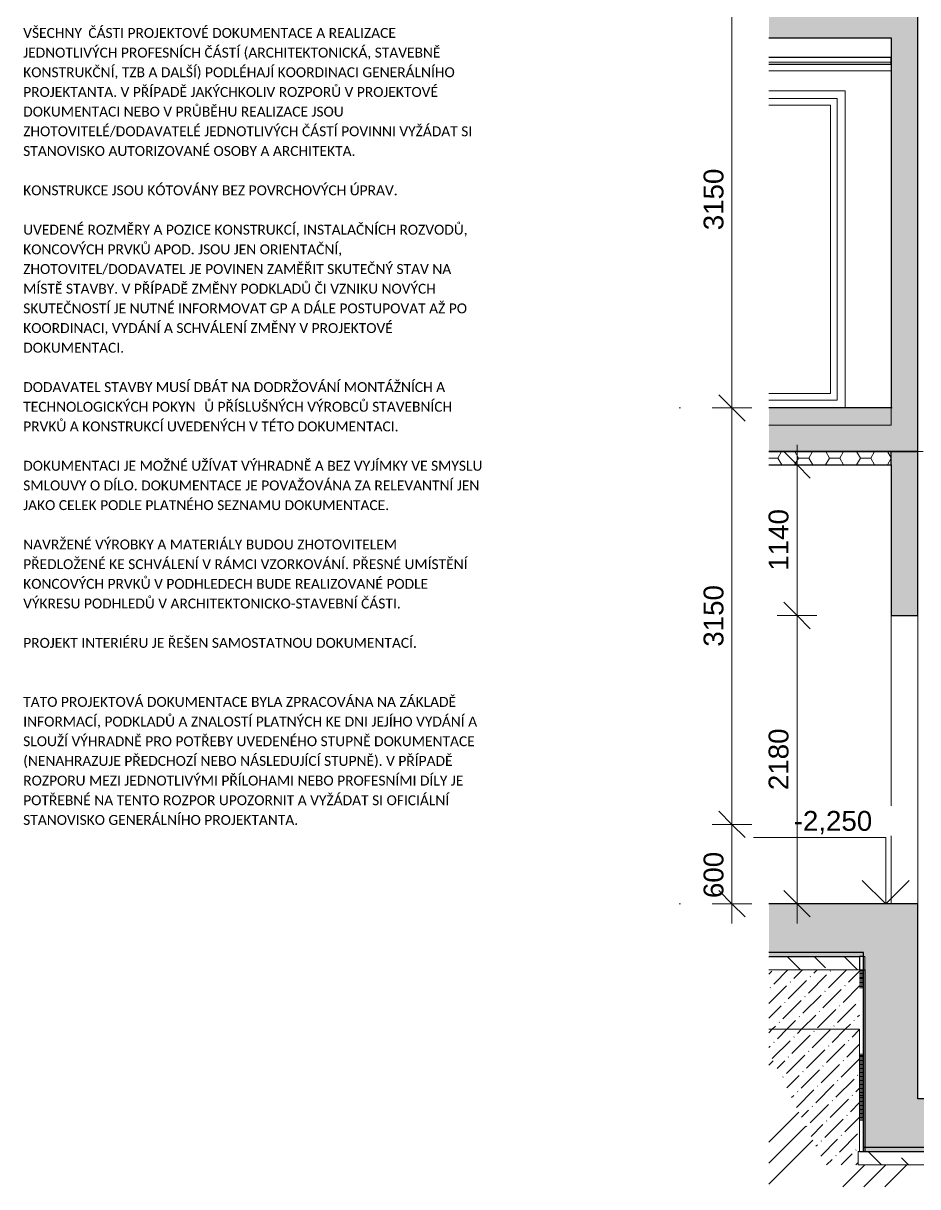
# Model space of a CAD drawing. Header units: millimetres. Extents: x 51291 to 245431, y -8645 to 72638.
# Drawn here: x 228441 to 235210, y -4391 to 4410 of the extents above; entities that cross this region are included whole.
import ezdxf

# ---------------------------------------------------------------- set-up
doc = ezdxf.new("R2010")
doc.units = ezdxf.units.MM
doc.linetypes.add('HA_Dot-S4mm', pattern=[400, 0, -400])
for name, color, linetype, lineweight in [('A-____-____-DIMS', 9, 'Continuous', 5), ('A-____-____-DIMS-100', 9, 'Continuous', 5), ('A-CLNG-____-MCUT', 9, 'Continuous', 25), ('A-CLNG-____-PATT', 9, 'Continuous', 25), ('A-DETL-____-THIN', 9, 'Continuous', 9), ('A-DETL-GENF-OTLN', 9, 'Continuous', 9), ('A-FLOR-____-MCUT', 9, 'Continuous', 25), ('A-FLOR-____-OTLN', 9, 'Continuous', 9), ('A-FLOR-____-PATT', 9, 'Continuous', 25), ('A-FLOR-LEVL-OTLN', 9, 'Continuous', 9), ('A-GLAZ-____-OTLN', 9, 'Continuous', 5), ('A-WALL-____-MCUT', 9, 'Continuous', 25), ('A-WALL-____-OTLN', 9, 'Continuous', 9), ('A-WALL-____-PATT', 9, 'Continuous', 25), ('G-____-____-DIMS', 9, 'Continuous', 5), ('G-____-____-TEXT', 9, 'Continuous', 5), ('I-WALL-____-MCUT', 9, 'Continuous', 25), ('I-WALL-____-OTLN', 9, 'Continuous', 9)]:
    doc.layers.add(name, color=color, linetype=linetype, lineweight=lineweight)
doc.styles.add('Arial_1', font='arial.ttf', dxfattribs={"height": 150})
doc.styles.add('Calibri_4', font='calibri.ttf', dxfattribs={"height": 75})
doc.dimstyles.new('Inner_Dimensions', dxfattribs={"dimscale": 304.8, "dimtxt": 153.03891, "dimasz": 0.656168, "dimexe": 0.492126, "dimexo": 0.0625, "dimgap": 0.065617, "dimtad": 1, "dimdec": 0, "dimzin": 0, "dimdsep": 46, "dimtxsty": 'Arial_1', "dimblk1": 'OBLIQUE', "dimblk2": 'OBLIQUE', "dimsah": 1, "dimcen": 0.09, "dimdle": 0.492126, "dimazin": 0, "dimtfac": 1, "dimtdec": 4, "dimtix": 1, "dimtmove": 0, "dimatfit": 3, "dimfxl": 0.492126, "dimfxlon": 1, "dimtvp": 1, "dimtolj": 1, "dimtzin": 0, "dimlwd": 9, "dimlwe": 9, "dimarcsym": 2})
doc.dimstyles.new('Inner_Dimensions_2', dxfattribs={"dimscale": 304.8, "dimtxt": 153.03891, "dimasz": 0.656168, "dimexe": 0.492126, "dimexo": 0.0625, "dimgap": 0.065617, "dimtad": 1, "dimdec": 0, "dimzin": 0, "dimdsep": 46, "dimtxsty": 'Arial_1', "dimblk1": 'OBLIQUE', "dimblk2": 'OBLIQUE', "dimsah": 1, "dimcen": 0.09, "dimdle": 0.492126, "dimazin": 0, "dimtfac": 1, "dimtdec": 4, "dimtix": 1, "dimtmove": 2, "dimatfit": 3, "dimfxl": 0.492126, "dimfxlon": 1, "dimtvp": 1, "dimtolj": 1, "dimtzin": 0, "dimlwd": 9, "dimlwe": 9, "dimarcsym": 2})
pattern_1 = [(315, (226690.3, 1865.4), (215.526, 215.526), []), (315, (226690.3, 2068.6), (215.526, 215.526), [127, -76.2, 12.7, -76.2, -127]), (315, (226690.3, 2068.6), (215.526, 215.526), [-292.1, 127, 0])]
pattern_2 = [(45, (226690.29, 1865.4), (41.4322, 151.91765), [195.312, -39.062, 3.353, -35.71])]

# ---------------------------------------------------------------- blocks, each defined once
blk = doc.blocks.new('HA_WD_SinglePanel - 1000x2400-1653873-ŘEZ H-H OBJEKT D')
at = {"layer": 'A-GLAZ-____-OTLN', "color": 50}
for p, q in [((3021.7, 3840), (3538.2, 3840)), ((3488.2, 3790), (3021.7, 3790)), ((3488.2, 1610), (3488.2, 3790)), ((3538.2, 3840), (3538.2, 1560)), ((3021.7, 1610), (3488.2, 1610)), ((3538.2, 1560), (3021.7, 1560))]:
    blk.add_line(p, q, dxfattribs=at)
blk = doc.blocks.new('185-01_OBJEKT D_Central_rvt-4-ŘEZ H-H OBJEKT D')
at = {"layer": 'A-FLOR-____-PATT', "lineweight": 9}
h = blk.add_hatch(color=254, dxfattribs=at)
h.paths.add_polyline_path([(6848.2, 4300), (8138, 4300), (8138, 4520), (6518.2, 4520), (6518.2, 4300), (6649.6, 4300)])
h.paths.add_polyline_path([(12218.2, 4300), (12696.2, 4300), (12696.2, 4520), (12218.2, 4520), (12218.2, 4300)])
h.paths.add_polyline_path([(3948.2, 4300), (4148.2, 4300), (4148.2, 4520), (3021.7, 4520), (3021.7, 4300), (3948, 4300)])
at = {"layer": 'A-FLOR-____-PATT', "lineweight": 5}
h = blk.add_hatch(color=7, dxfattribs=at)
h.paths.add_polyline_path([(6518.2, 1370), (7998, 1370), (7998, 1500), (6518.2, 1500), (6518.2, 1370)])
h.paths.add_polyline_path([(3598.2, 1370), (3948.2, 1370), (3948.2, 1500), (3021.7, 1500), (3021.7, 1370)])
h.paths.add_polyline_path([(12696.2, 1370), (12696.2, 1500), (12468.2, 1500), (12468.2, 1370)])
at = {"layer": 'A-FLOR-____-PATT', "lineweight": 9}
h = blk.add_hatch(color=254, dxfattribs=at)
h.paths.add_polyline_path([(3021.7, 1170), (4148.2, 1170), (4148, 1370), (3021.7, 1370), (3021.7, 1324.6)])
h.paths.add_polyline_path([(12217.6, 1170), (12696.2, 1170), (12696.2, 1370), (12217.6, 1370)])
h.paths.add_polyline_path([(8278, 1170), (8278, 1180), (8138, 1180), (8138, 1370), (6518.2, 1370), (6518.2, 1170), (8138, 1170)])
at = {"layer": 'A-WALL-____-PATT', "lineweight": 9}
blk.add_hatch(color=254, dxfattribs=at).paths.add_polyline_path([(4148, 1370), (4148.2, 1370), (4148.2, 4300), (3948.2, 4300), (3948.2, 1370)])
at = {"layer": 'A-CLNG-____-MCUT', "color": 10}
for p, q in [((3948.2, 4152), (3021.7, 4152)), ((3948.2, 4100), (3948.2, 4152)), ((3021.7, 4100), (3948.2, 4100))]:
    blk.add_line(p, q, dxfattribs=at)
at = {"layer": 'A-CLNG-____-MCUT', "color": 250, "lineweight": 9}
blk.add_line((3948.2, 4116), (3021.7, 4116), dxfattribs=at)
at = {"layer": 'A-FLOR-____-MCUT', "color": 10}
for p, q in [((4148.2, 4300), (4148.2, 4520)), ((3021.7, 4300), (3948.2, 4300)), ((3948.2, 1500), (3021.7, 1500)), ((4148.2, 1170), (4148.2, 1370)), ((3021.7, 1170), (4148.2, 1170))]:
    blk.add_line(p, q, dxfattribs=at)
at = {"layer": 'A-FLOR-____-MCUT', "color": 250, "lineweight": 9}
for q in [(3948.2, 1500), (3021.7, 1370)]:
    blk.add_line((3948.2, 1370), q, dxfattribs=at)
at = {"layer": 'A-FLOR-____-OTLN', "color": 250}
for p, q in [((3948, 4300), (3948, 4152)), ((3021.7, 4050), (3923.2, 4050)), ((3923.2, 4050), (3948, 4050)), ((3948, 4100), (3948, 4050))]:
    blk.add_line(p, q, dxfattribs=at)
at = {"layer": 'A-WALL-____-MCUT', "color": 250, "lineweight": 9}
blk.add_line((3948.2, 1500), (3948.2, 1370), dxfattribs=at)
at = {"layer": 'A-WALL-____-MCUT', "color": 10}
blk.add_line((4148.2, 1370), (4148.2, 1500), dxfattribs=at)
at = {"layer": 'A-WALL-____-OTLN', "color": 250}
for p, q in [((3923.2, 4050), (3021.7, 4050)), ((3021.7, 3900), (3598.2, 3900)), ((3598.2, 3900), (3598.2, 1500))]:
    blk.add_line(p, q, dxfattribs=at)
at = {"layer": 'I-WALL-____-MCUT', "color": 10}
for p, q in [((3948.2, 4300), (3948.2, 1500)), ((4148.2, 1500), (4148.2, 4300))]:
    blk.add_line(p, q, dxfattribs=at)
at = {"layer": 'A-GLAZ-____-OTLN', "color": 250, "lineweight": 9}
blk.add_blockref('HA_WD_SinglePanel - 1000x2400-1653873-ŘEZ H-H OBJEKT D', (0, 0), dxfattribs=at)
blk = doc.blocks.new('Spot Elevations - Default-792506-ŘEZ H-H OBJEKT D')
at = {"layer": 'G-____-____-DIMS', "lineweight": 9}
for p, q in [((11965.5, 3575), (10965.5, 3575)), ((10965.5, 3575), (10965.5, 3075)), ((10788.7, 3251.8), (10965.5, 3075)), ((10965.5, 3075), (11142.2, 3251.8))]:
    blk.add_line(p, q, dxfattribs=at)
blk = doc.blocks.new('DIMBLOCK156-ŘEZ H-H OBJEKT D')
at = {"layer": 'A-____-____-DIMS-100', "lineweight": 9}
for p, q in [((234296.7, 1070), (234196.7, 1170)), ((234296.7, 1220), (234296.7, -70)), ((234446.7, 1070), (234146.7, 1070)), ((234296.7, 1070), (234396.7, 970)), ((234296.7, 1070), (234446.7, 1070)), ((234296.7, -70), (234196.7, 30)), ((234446.7, -70), (234146.7, -70)), ((234296.7, -70), (234396.7, -170)), ((234296.7, -70), (234446.7, -70))]:
    blk.add_line(p, q, dxfattribs=at)
at = {"layer": 'A-____-____-DIMS-100', "color": 0, "lineweight": 9, "insert": (234081.9, 269.3), "char_height": 150, "width": 553.765, "attachment_point": 1, "rotation": 90, "line_spacing_factor": 0.941778, "style": 'Arial_1'}
blk.add_mtext('1140', dxfattribs=at)
blk = doc.blocks.new('_Oblique')
at = {"color": 0, "linetype": 'ByBlock', "lineweight": -2}
blk.add_line((-0.5, -0.5), (0.5, 0.5), dxfattribs=at)
blk = doc.blocks.new('DIMBLOCK157-ŘEZ H-H OBJEKT D')
at = {"layer": 'A-____-____-DIMS-100', "lineweight": 9}
for p, q in [((234296.7, -70), (234196.7, 30)), ((234446.7, -70), (234146.7, -70)), ((234296.7, -70), (234296.7, -2400)), ((234296.7, -70), (234396.7, -170)), ((234296.7, -70), (234446.7, -70)), ((234296.7, -2250), (234196.7, -2150)), ((234446.7, -2250), (234146.7, -2250)), ((234296.7, -2250), (234396.7, -2350)), ((234296.7, -2250), (234446.7, -2250))]:
    blk.add_line(p, q, dxfattribs=at)
at = {"layer": 'A-____-____-DIMS-100', "color": 0, "lineweight": 9, "insert": (234081.9, -1390.7), "char_height": 150, "width": 553.765, "attachment_point": 1, "rotation": 90, "line_spacing_factor": 0.941778, "style": 'Arial_1'}
blk.add_mtext('2180', dxfattribs=at)
blk = doc.blocks.new('DIMBLOCK166-ŘEZ H-H OBJEKT D')
at = {"layer": 'A-____-____-DIMS-100', "lineweight": 9}
for p, q in [((233804.6, 4650), (233704.6, 4750)), ((233954.6, 4650), (233654.6, 4650)), ((233804.6, 4650), (233804.6, 1500)), ((233804.6, 4650), (233904.6, 4550)), ((233804.6, 4650), (233954.6, 4650)), ((233804.6, 1500), (233704.6, 1600)), ((233954.6, 1500), (233654.6, 1500)), ((233804.6, 1500), (233904.6, 1400)), ((233804.6, 1500), (233954.6, 1500))]:
    blk.add_line(p, q, dxfattribs=at)
at = {"layer": 'A-____-____-DIMS-100', "color": 0, "lineweight": 9, "insert": (233589.9, 2844.3), "char_height": 150, "width": 553.765, "attachment_point": 1, "rotation": 90, "line_spacing_factor": 0.941778, "style": 'Arial_1'}
blk.add_mtext('3150', dxfattribs=at)
blk = doc.blocks.new('DIMBLOCK167-ŘEZ H-H OBJEKT D')
at = {"layer": 'A-____-____-DIMS-100', "lineweight": 9}
for p, q in [((233804.6, 1500), (233704.6, 1600)), ((233954.6, 1500), (233654.6, 1500)), ((233804.6, 1500), (233804.6, -1650)), ((233804.6, 1500), (233904.6, 1400)), ((233804.6, 1500), (233954.6, 1500)), ((233804.6, -1650), (233704.6, -1550)), ((233954.6, -1650), (233654.6, -1650)), ((233804.6, -1650), (233904.6, -1750)), ((233804.6, -1650), (233954.6, -1650))]:
    blk.add_line(p, q, dxfattribs=at)
at = {"layer": 'A-____-____-DIMS-100', "color": 0, "lineweight": 9, "insert": (233589.9, -305.7), "char_height": 150, "width": 553.765, "attachment_point": 1, "rotation": 90, "line_spacing_factor": 0.941778, "style": 'Arial_1'}
blk.add_mtext('3150', dxfattribs=at)
blk = doc.blocks.new('DIMBLOCK168-ŘEZ H-H OBJEKT D')
at = {"layer": 'A-____-____-DIMS-100', "lineweight": 9}
for p, q in [((233804.6, -1650), (233704.6, -1550)), ((233954.6, -1650), (233654.6, -1650)), ((233804.6, -1650), (233804.6, -2400)), ((233804.6, -1650), (233904.6, -1750)), ((233804.6, -1650), (233954.6, -1650)), ((233804.6, -2250), (233704.6, -2150)), ((233954.6, -2250), (233654.6, -2250)), ((233804.6, -2250), (233904.6, -2350)), ((233804.6, -2250), (233954.6, -2250))]:
    blk.add_line(p, q, dxfattribs=at)
at = {"layer": 'A-____-____-DIMS-100', "color": 0, "lineweight": 9, "insert": (233589.9, -2207.2), "char_height": 150, "width": 415.324, "attachment_point": 1, "rotation": 90, "line_spacing_factor": 0.941778, "style": 'Arial_1'}
blk.add_mtext('600', dxfattribs=at)

msp = doc.modelspace()

# ---------------------------------------------------------------- hatches: boundary and pattern name
at = {"layer": 'A-CLNG-____-PATT', "lineweight": 5}
h = msp.add_hatch(dxfattribs=at)
h.set_pattern_fill('FP_55', color=256, style=0, pattern_type=2)
h.set_pattern_definition([(0, (226690.29, 1865.4), (117.187, 67.658), [78.125, -156.25]), (120, (226690.29, 1865.4), (-117.18755, 67.6588), [78.125, -156.25]), (60, (226690.29, 1865.4), (-5e-05, 135.3159), [0, -156.25, 78.125, 0])])
h.paths.add_polyline_path([(234827.9, 1070), (235010.3, 1070), (235010.3, 1170), (234083.9, 1170), (234083.9, 1070), (234823.1, 1070)])
h = msp.add_hatch(dxfattribs=at)
h.set_pattern_fill('FP_56', color=256, angle=-270, style=0, pattern_type=2)
h.set_pattern_definition([(270, (236395.3, -4095), (1000, 6e-14), []), (270, (236385.3, -4095), (1000, 6e-14), []), (270, (236375.3, -4095), (1000, 6e-14), []), (270, (236365.3, -4095), (1000, 6e-14), []), (270, (236355.3, -4095), (1000, 6e-14), []), (270, (236345.3, -4095), (1000, 6e-14), []), (270, (236335.3, -4095), (1000, 6e-14), []), (270, (236325.3, -4095), (1000, 6e-14), []), (270, (236315.3, -4095), (1000, 6e-14), []), (270, (236305.3, -4095), (1000, 6e-14), []), (270, (236295.3, -4095), (1000, 6e-14), []), (270, (236285.3, -4095), (1000, 6e-14), []), (270, (236275.3, -4095), (1000, 6e-14), []), (270, (236265.3, -4095), (1000, 6e-14), []), (270, (236255.3, -4095), (1000, 6e-14), []), (270, (236245.3, -4095), (1000, 6e-14), []), (270, (236235.3, -4095), (1000, 6e-14), []), (270, (236225.3, -4095), (1000, 6e-14), []), (270, (236215.3, -4095), (1000, 6e-14), []), (270, (236205.3, -4095), (1000, 6e-14), []), (270, (236195.3, -4095), (1000, 6e-14), []), (270, (236185.3, -4095), (1000, 6e-14), []), (270, (236175.3, -4095), (1000, 6e-14), []), (270, (236165.3, -4095), (1000, 6e-14), []), (270, (236155.3, -4095), (1000, 6e-14), []), (270, (236145.3, -4095), (1000, 6e-14), []), (270, (236135.3, -4095), (1000, 6e-14), []), (270, (236125.3, -4095), (1000, 6e-14), []), (270, (236115.3, -4095), (1000, 6e-14), []), (270, (236105.3, -4095), (1000, 6e-14), []), (270, (236095.3, -4095), (1000, 6e-14), []), (270, (236085.3, -4095), (1000, 6e-14), []), (270, (236075.3, -4095), (1000, 6e-14), []), (270, (236065.3, -4095), (1000, 6e-14), []), (270, (236055.3, -4095), (1000, 6e-14), []), (270, (236045.3, -4095), (1000, 6e-14), []), (270, (236035.3, -4095), (1000, 6e-14), []), (270, (236025.3, -4095), (1000, 6e-14), []), (270, (236015.3, -4095), (1000, 6e-14), []), (270, (236005.3, -4095), (1000, 6e-14), []), (270, (235995.3, -4095), (1000, 6e-14), []), (270, (235985.3, -4095), (1000, 6e-14), []), (270, (235975.3, -4095), (1000, 6e-14), []), (270, (235965.3, -4095), (1000, 6e-14), []), (270, (235955.3, -4095), (1000, 6e-14), []), (270, (235945.3, -4095), (1000, 6e-14), []), (270, (235935.3, -4095), (1000, 6e-14), []), (270, (235925.3, -4095), (1000, 6e-14), []), (270, (235915.3, -4095), (1000, 6e-14), []), (270, (235905.3, -4095), (1000, 6e-14), []), (270, (235895.3, -4095), (1000, 6e-14), [])])
h.paths.add_polyline_path([(234800.3, -4125), (234810.3, -4125), (234810.3, -4095), (234800.3, -4095)])
h.paths.add_polyline_path([(237990.3, -4125), (237990.3, -4095), (237980.3, -4095), (237980.3, -4125)])
at = {"layer": 'A-DETL-GENF-OTLN', "lineweight": 5}
h = msp.add_hatch(dxfattribs=at)
h.set_pattern_fill('FP_59', color=50, style=0, pattern_type=2)
h.set_pattern_definition([(45, (226690.3, 1865.4), (-449.013, 449.013), []), (45, (226849.04, 1865.4), (0, 898.026), []), (45, (226531.54, 1865.4), (0, 898.026), [])])
h.paths.add_polyline_path([(234618.4, -4390.7), (243758.4, -4390.7), (243758.4, -2527.7), (241782.5, -2575.6), (241630.8, -2500), (241165.7, -2500), (240545.8, -2545.9), (240184.4, -2545.9), (239766.9, -2522.4), (239392.8, -2600), (238792.8, -3200), (238280.3, -4205.4), (238280.3, -4225), (234510.3, -4225), (234083.9, -3372.2), (234083.9, -4390.7), (234510.3, -4390.7)])
h = msp.add_hatch(dxfattribs=at)
h.set_pattern_fill('FP_60', color=50, style=0, pattern_type=2)
h.set_pattern_definition(pattern_2)
h.paths.add_polyline_path([(234760.3, -3200), (234770.3, -3200), (234770.3, -2750), (234083.9, -2750), (234083.9, -3200), (234510.3, -3200)])
h = msp.add_hatch(dxfattribs=at)
h.set_pattern_fill('FP_60', color=50, style=0, pattern_type=2)
h.set_pattern_definition(pattern_2)
h.paths.add_polyline_path([(234510.3, -4225), (234760.3, -4225), (234760.3, -4125), (234770.3, -4125), (234770.3, -3200), (234083.9, -3200), (234083.9, -3372.2), (234495.6, -4195.6)])
at = {"layer": 'A-FLOR-____-PATT', "lineweight": 9}
for points in [[(234810.3, -2650), (235210.3, -2650), (235210.3, -2250), (234083.9, -2250), (234083.9, -2650)], [(236502.5, -4125), (237980.3, -4125), (237980.3, -3725), (234810.3, -3725), (234810.3, -4125), (235430.3, -4125)]]:
    msp.add_hatch(color=256, dxfattribs=at).paths.add_polyline_path(points)
at = {"layer": 'A-FLOR-____-PATT', "lineweight": 5}
h = msp.add_hatch(dxfattribs=at)
h.set_pattern_fill('FP_54', color=256, style=0, pattern_type=2)
h.set_pattern_definition(pattern_1)
h.paths.add_polyline_path([(234770.3, -2750), (234810.3, -2750), (234810.3, -2650), (234083.9, -2650), (234083.9, -2750), (234510.3, -2750)])
h = msp.add_hatch(dxfattribs=at)
h.set_pattern_fill('FP_54', color=256, style=0, pattern_type=2)
h.set_pattern_definition(pattern_1)
h.paths.add_polyline_path([(237360.3, -4225), (238030.3, -4225), (238030.3, -4125), (234760.3, -4125), (234760.3, -4225), (236502.5, -4225)])
at = {"layer": 'A-WALL-____-PATT', "lineweight": 9}
for points in [[(235010.3, -70), (235210.3, -70), (235210.3, 1170), (235010.3, 1170), (235010.3, 173.4)], [(235210.3, -3725), (235210.3, -2650), (234810.3, -2650), (234810.3, -3725)]]:
    msp.add_hatch(color=256, dxfattribs=at).paths.add_polyline_path(points)
at = {"layer": 'A-WALL-____-PATT', "lineweight": 5}
h = msp.add_hatch(dxfattribs=at)
h.set_pattern_fill('FP_58', color=256, angle=90, style=0, pattern_type=2)
h.set_pattern_definition([(0, (234770.3, -3387.5), (0, 1000), []), (0, (234770.3, -3397.5), (0, 1000), []), (0, (234770.3, -3407.5), (0, 1000), []), (0, (234770.3, -3417.5), (0, 1000), []), (0, (234770.3, -3427.5), (0, 1000), []), (0, (234770.3, -3437.5), (0, 1000), []), (0, (234770.3, -3447.5), (0, 1000), []), (0, (234770.3, -3457.5), (0, 1000), []), (0, (234770.3, -3467.5), (0, 1000), []), (0, (234770.3, -3477.5), (0, 1000), []), (0, (234770.3, -3487.5), (0, 1000), []), (0, (234770.3, -3497.5), (0, 1000), []), (0, (234770.3, -3507.5), (0, 1000), []), (0, (234770.3, -3517.5), (0, 1000), []), (0, (234770.3, -3527.5), (0, 1000), []), (0, (234770.3, -3537.5), (0, 1000), []), (0, (234770.3, -3547.5), (0, 1000), []), (0, (234770.3, -3557.5), (0, 1000), []), (0, (234770.3, -3567.5), (0, 1000), []), (0, (234770.3, -3577.5), (0, 1000), []), (0, (234770.3, -3587.5), (0, 1000), []), (0, (234770.3, -3597.5), (0, 1000), []), (0, (234770.3, -3607.5), (0, 1000), []), (0, (234770.3, -3617.5), (0, 1000), []), (0, (234770.3, -3627.5), (0, 1000), []), (0, (234770.3, -3637.5), (0, 1000), []), (0, (234770.3, -3647.5), (0, 1000), []), (0, (234770.3, -3657.5), (0, 1000), []), (0, (234770.3, -3667.5), (0, 1000), []), (0, (234770.3, -3677.5), (0, 1000), []), (0, (234770.3, -3687.5), (0, 1000), []), (0, (234770.3, -3697.5), (0, 1000), []), (0, (234770.3, -3707.5), (0, 1000), []), (0, (234770.3, -3717.5), (0, 1000), []), (0, (234770.3, -3727.5), (0, 1000), []), (0, (234770.3, -3737.5), (0, 1000), []), (0, (234770.3, -3747.5), (0, 1000), []), (0, (234770.3, -3757.5), (0, 1000), []), (0, (234770.3, -3767.5), (0, 1000), []), (0, (234770.3, -3777.5), (0, 1000), []), (0, (234770.3, -3787.5), (0, 1000), []), (0, (234770.3, -3797.5), (0, 1000), []), (0, (234770.3, -3807.5), (0, 1000), []), (0, (234770.3, -3817.5), (0, 1000), []), (0, (234770.3, -3827.5), (0, 1000), []), (0, (234770.3, -3837.5), (0, 1000), []), (0, (234770.3, -3847.5), (0, 1000), []), (0, (234770.3, -3857.5), (0, 1000), []), (0, (234770.3, -3867.5), (0, 1000), []), (0, (234770.3, -3877.5), (0, 1000), []), (0, (234770.3, -3887.5), (0, 1000), [])])
h.paths.add_polyline_path([(234770.3, -4125), (234800.3, -4125), (234800.3, -2750), (234770.3, -2750), (234770.3, -4121)])

# ---------------------------------------------------------------- linework, layer by layer
at = {"layer": 'A-CLNG-____-MCUT'}
for p, q in [((235010.3, 1170), (234083.9, 1170)), ((235010.3, 1070), (235010.3, 1170)), ((234083.9, 1070), (235010.3, 1070)), ((234800.3, -2620), (234083.9, -2620)), ((234800.3, -2650), (234800.3, -2620)), ((234083.9, -2650), (234770.3, -2650)), ((237990.3, -4095), (234800.3, -4095)), ((234800.3, -4125), (237990.3, -4125))]:
    msp.add_line(p, q, dxfattribs=at)
at = {"layer": 'A-DETL-____-THIN'}
for p, q in [((234770.3, -2750), (234083.9, -2750)), ((234083.9, -3200), (234770.3, -3200)), ((234770.3, -4125), (234770.3, -3200)), ((234760.3, -4225), (234760.3, -4125)), ((234760.3, -4125), (234770.3, -4125)), ((238030.3, -4225), (234760.3, -4225))]:
    msp.add_line(p, q, dxfattribs=at)
at = {"layer": 'A-FLOR-____-MCUT'}
for p, q in [((235210.3, -2250), (234083.9, -2250)), ((235210.3, -2650), (235210.3, -2250)), ((234770.3, -2750), (234810.3, -2750)), ((234810.3, -3725), (234810.3, -4125)), ((237580.3, -3725), (235210.3, -3725))]:
    msp.add_line(p, q, dxfattribs=at)
at = {"layer": 'A-FLOR-____-MCUT', "lineweight": 9}
for p in [(234800.3, -2650), (234810.3, -2750)]:
    msp.add_line(p, (234810.3, -2650), dxfattribs=at)
at = {"layer": 'A-FLOR-LEVL-OTLN', "linetype": 'HA_Dot-S4mm', "lineweight": 5}
for p, q in [((233410.8, 1500), (244331, 1500)), ((233410.8, -2250), (244331, -2250))]:
    msp.add_line(p, q, dxfattribs=at)
at = {"layer": 'A-WALL-____-MCUT'}
for p, q in [((235210.3, -3725), (235210.3, -2650)), ((234810.3, -2750), (234810.3, -3725))]:
    msp.add_line(p, q, dxfattribs=at)
at = {"layer": 'A-WALL-____-OTLN'}
msp.add_line((235250.3, 1170), (235210.4, 1170), dxfattribs=at)
at = {"layer": 'G-____-____-DIMS', "lineweight": 9}
msp.add_line((234861.6, -2250), (234967.7, -2250), dxfattribs=at)
at = {"layer": 'I-WALL-____-MCUT'}
for p, q in [((235210.3, 1170), (235010.3, 1170)), ((235210.3, -70), (235210.3, 1170)), ((235010.3, 1070), (235010.3, -70)), ((235010.3, -70), (235210.3, -70)), ((234800.3, -2650), (234770.3, -2650)), ((234770.3, -2650), (234770.3, -2750)), ((234800.3, -4125), (234800.3, -2650)), ((234770.3, -4125), (234800.3, -4125))]:
    msp.add_line(p, q, dxfattribs=at)
at = {"layer": 'I-WALL-____-OTLN'}
for p, q in [((235010.3, -2250), (235010.3, -70)), ((235210.3, -70), (235210.3, -2250))]:
    msp.add_line(p, q, dxfattribs=at)

# ---------------------------------------------------------------- block references
at = {"lineweight": 5}
msp.add_blockref('185-01_OBJEKT D_Central_rvt-4-ŘEZ H-H OBJEKT D', (231062.2, 0), dxfattribs=at)
at = {"layer": 'G-____-____-DIMS', "lineweight": 9, "extrusion": (0, 0, -1)}
msp.add_blockref('Spot Elevations - Default-792506-ŘEZ H-H OBJEKT D', (-245933.2, -5325), dxfattribs=at)

# ---------------------------------------------------------------- texts
at = {"layer": 'G-____-____-TEXT', "color": 7, "lineweight": 9, "char_height": 75, "attachment_point": 1, "style": 'Calibri_4'}
for s, insert, width in [('VŠECHNY ', (228440.9, 4374.4), 597.257), ('ČÁSTI PROJEKTOVÉ DOKUMENTACE A REALIZACE ', (228933.7, 4374.4), 2978.269), ('JEDNOTLIVÝCH PROFESNÍCH ČÁSTÍ (ARCHITEKTONICKÁ, STAVEBNĚ ', (228440.9, 4225.6), 4028.48), ('KONSTRUKČNÍ, TZB A DALŠÍ) PODLÉHAJÍ KOORDINACI GENERÁLNÍHO ', (228440.9, 4076.8), 4164.767), ('PROJEKTANTA. V\xa0PŘÍPADĚ JAKÝCHKOLIV ROZPORŮ V\xa0PROJEKTOVÉ ', (228440.9, 3927.9), 4004.429), ('DOKUMENTACI NEBO V\xa0PRŮBĚHU REALIZACE JSOU ', (228440.9, 3779.1), 3106.539), ('ZHOTOVITELÉ/DODAVATELÉ JEDNOTLIVÝCH ČÁSTÍ POVINNI VYŽÁDAT SI ', (228440.9, 3630.3), 4337.129), ('STANOVISKO AUTORIZOVANÉ OSOBY A ARCHITEKTA.', (228440.9, 3481.4), 3178.691), ('KONSTRUKCE JSOU KÓTOVÁNY BEZ POVRCHOVÝCH ÚPRAV. ', (228440.9, 3183.8), 3627.636), ('UVEDENÉ ROZMĚRY A POZICE KONSTRUKCÍ, INSTALAČNÍCH ROZVODŮ, ', (228440.9, 2886.1), 4293.037), ('KONCOVÝCH PRVKŮ APOD. JSOU JEN ORIENTAČNÍ, ', (228440.9, 2737.3), 3094.514), ('ZHOTOVITEL/DODAVATEL JE POVINEN ZAMĚŘIT SKUTEČNÝ STAV NA ', (228440.9, 2588.5), 4132.699), ('MÍSTĚ STAVBY. V PŘÍPADĚ ZMĚNY PODKLADŮ ČI VZNIKU NOVÝCH ', (228440.9, 2439.6), 3980.378), ('SKUTEČNOSTÍ JE NUTNÉ INFORMOVAT GP A DÁLE POSTUPOVAT AŽ PO ', (228440.9, 2290.8), 4285.02), ('KOORDINACI, VYDÁNÍ A SCHVÁLENÍ ZMĚNY V PROJEKTOVÉ ', (228440.9, 2142), 3571.518), ('DOKUMENTACI.', (228440.9, 1993.2), 970.042), ('DODAVATEL STAVBY MUSÍ DBÁT NA DODRŽOVÁNÍ MONTÁŽNÍCH A ', (228440.9, 1695.5), 4072.573), ('TECHNOLOGICKÝCH POKYN', (228440.9, 1546.7), 1659.493), ('Ů PŘÍSLUŠNÝCH VÝROBCŮ STAVEBNÍCH ', (229810.1, 1546.7), 2413.079), ('PRVKŮ A KONSTRUKCÍ UVEDENÝCH V TÉTO DOKUMENTACI.', (228440.9, 1397.8), 3599.577), ('DOKUMENTACI JE MOŽNÉ UŽÍVAT VÝHRADNĚ A BEZ VYJÍMKY VE SMYSLU ', (228440.9, 1100.2), 4401.264), ('SMLOUVY O DÍLO. DOKUMENTACE JE POVAŽOVÁNA ZA RELEVANTNÍ JEN ', (228440.9, 951.4), 4401.264), ('JAKO CELEK PODLE PLATNÉHO SEZNAMU DOKUMENTACE.', (228440.9, 802.5), 3515.4), ('NAVRŽENÉ VÝROBKY A MATERIÁLY BUDOU ZHOTOVITELEM ', (228440.9, 504.9), 3615.611), ('PŘEDLOŽENÉ KE SCHVÁLENÍ V RÁMCI VZORKOVÁNÍ. PŘESNÉ UMÍSTĚNÍ ', (228440.9, 356), 4285.02), ('KONCOVÝCH PRVKŮ V PODHLEDECH BUDE REALIZOVANÉ PODLE ', (228440.9, 207.2), 3924.26), ('VÝKRESU PODHLEDŮ V ARCHITEKTONICKO-STAVEBNÍ ČÁSTI. ', (228440.9, 58.4), 3647.678), ('PROJEKT INTERIÉRU JE ŘEŠEN SAMOSTATNOU DOKUMENTACÍ.', (228440.9, -239.3), 3775.948), ('TATO PROJEKTOVÁ DOKUMENTACE BYLA ZPRACOVÁNA NA ZÁKLADĚ ', (228440.9, -685.7), 4176.792), ('INFORMACÍ, PODKLADŮ A ZNALOSTÍ PLATNÝCH KE DNI JEJÍHO VYDÁNÍ A ', (228440.9, -834.6), 4377.214), ('SLOUŽÍ VÝHRADNĚ PRO POTŘEBY UVEDENÉHO STUPNĚ DOKUMENTACE ', (228440.9, -983.4), 4369.197), ('(NENAHRAZUJE PŘEDCHOZÍ NEBO NÁSLEDUJÍCÍ STUPNĚ). V PŘÍPADĚ ', (228440.9, -1132.2), 4140.716), ('ROZPORU MEZI JEDNOTLIVÝMI PŘÍLOHAMI NEBO PROFESNÍMI DÍLY JE ', (228440.9, -1281.1), 4256.961), ('POTŘEBNÉ NA TENTO ROZPOR UPOZORNIT A VYŽÁDAT SI OFICIÁLNÍ ', (228440.9, -1429.9), 4108.648), ('STANOVISKO GENERÁLNÍHO PROJEKTANTA.', (228440.9, -1578.7), 2633.543)]:
    msp.add_mtext(s, dxfattribs=dict(at, insert=insert, width=width))

# ---------------------------------------------------------------- dimensions: what is measured, and where the dimension line sits
at = {"layer": 'A-____-____-DIMS', "lineweight": 9}
for base, p1, p2, override, picture, middle in [((233804.6, 1500), (233954.6, 4650), (233954.6, 1500), {"dimpost": '<>', "dimfxl": 3150}, 'DIMBLOCK166-ŘEZ H-H OBJEKT D', (233708, 3075)), ((233804.6, -1650), (233954.6, 1500), (233954.6, -1650), {"dimpost": '<>', "dimfxl": 3150}, 'DIMBLOCK167-ŘEZ H-H OBJEKT D', (233708, -75)), ((234296.7, -70), (234446.7, 1070), (234446.7, -70), {"dimpost": '<>', "dimfxl": 1140}, 'DIMBLOCK156-ŘEZ H-H OBJEKT D', (234200.1, 500))]:
    dim = msp.add_linear_dim(base=base, p1=p1, p2=p2, angle=90, dimstyle='Inner_Dimensions', override=override, dxfattribs=at)
    dim.commit()
    dim.dimension.update_dxf_attribs({"geometry": picture, "text_midpoint": middle})
dim = msp.add_linear_dim(base=(233804.6, -2250), p1=(233954.6, -1650), p2=(233954.6, -2250), angle=90, dimstyle='Inner_Dimensions_2', override={"dimpost": '<>', "dimfxl": 600}, dxfattribs=at)
dim.commit()
dim.dimension.update_dxf_attribs({"geometry": 'DIMBLOCK168-ŘEZ H-H OBJEKT D', "text_midpoint": (233689.9, -1999.5), "dimtype": 160, "text_rotation": 90})

# ---------------------------------------------------------------- next in the draw order: texts
at = {"layer": 'G-____-____-DIMS', "lineweight": 9, "insert": (234271.6, -1548.2), "char_height": 150, "width": 710.695, "attachment_point": 1, "line_spacing_factor": 0.941778, "style": 'Arial_1', "bg_fill": 3, "box_fill_scale": 1.25, "bg_fill_color": 256, "bg_fill_true_color": 13158600, "bg_fill_transparency": 0}
msp.add_mtext('-2,250', dxfattribs=at)

# ---------------------------------------------------------------- next in the draw order: dimensions: what is measured, and where the dimension line sits
at = {"layer": 'A-____-____-DIMS', "lineweight": 9}
dim = msp.add_linear_dim(base=(234296.7, -2250), p1=(234446.7, -70), p2=(234446.7, -2250), angle=90, dimstyle='Inner_Dimensions', override={"dimpost": '<>', "dimfxl": 2180}, dxfattribs=at)
dim.commit()
dim.dimension.update_dxf_attribs({"geometry": 'DIMBLOCK157-ŘEZ H-H OBJEKT D', "text_midpoint": (234200.1, -1160)})

doc.saveas('drawing.dxf')
